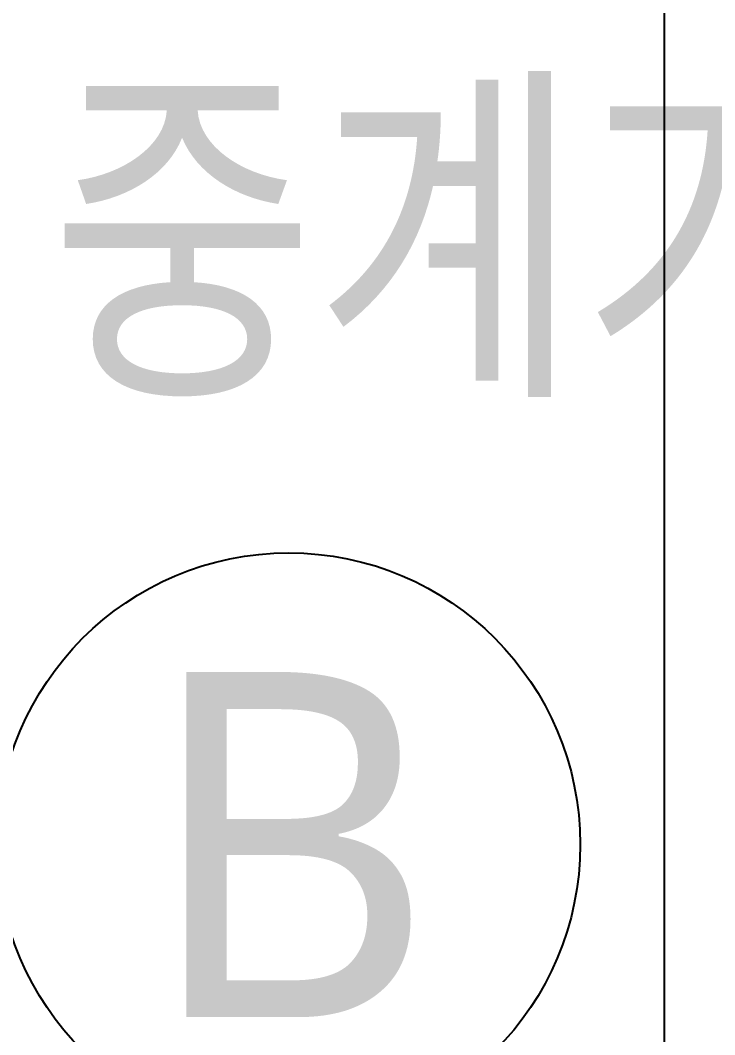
# Model space of a CAD drawing. Header units: millimetres. Extents: x 8533 to 164433, y 5768 to 115327.
# Drawn here: x 112062 to 112851, y 26148 to 27300 of the extents above; entities that cross this region are included whole.
import ezdxf
from ezdxf.enums import TextEntityAlignment as Align

# ---------------------------------------------------------------- set-up
doc = ezdxf.new("R2010")
doc.units = ezdxf.units.MM
doc.header["$LTSCALE"] = 250
for name, color, linetype in [('03_G_ENP_문자', 2, 'Continuous'), ('05_G-ENP_치수', 1, 'Continuous'), ('FTEXT', 2, 'Continuous'), ('p', 3, 'Continuous')]:
    doc.layers.add(name, color=color, linetype=linetype)
doc.styles.add('DM', font='')
doc.styles.add('G-ENP', font='')
doc.styles.get('DM').set_extended_font_data('Malgun Gothic')
doc.styles.get('G-ENP').set_extended_font_data('Malgun Gothic')

msp = doc.modelspace()

# ---------------------------------------------------------------- linework, layer by layer
at = {"layer": '05_G-ENP_치수'}
msp.add_circle((112367.5, 26364.4, 0), 331.2, dxfattribs=at)
at = {"layer": 'p', "color": 4, "linetype": 'Continuous'}
msp.add_line((112794.5, 15017.4, 0), (112794.5, 47994.6), dxfattribs=at)

# ---------------------------------------------------------------- texts
at = {"layer": '03_G_ENP_문자', "color": 0, "style": 'G-ENP'}
msp.add_text('B', height=392, dxfattribs=at).set_placement((112367.5, 26364.4, 0), align=Align.MIDDLE)
at = {"layer": 'FTEXT', "style": 'DM', "width": 0.8}
msp.add_text('중계기 연결.', height=300, dxfattribs=at).set_placement((112096.4, 27054.4), align=Align.MIDDLE_LEFT)

doc.saveas('drawing.dxf')
